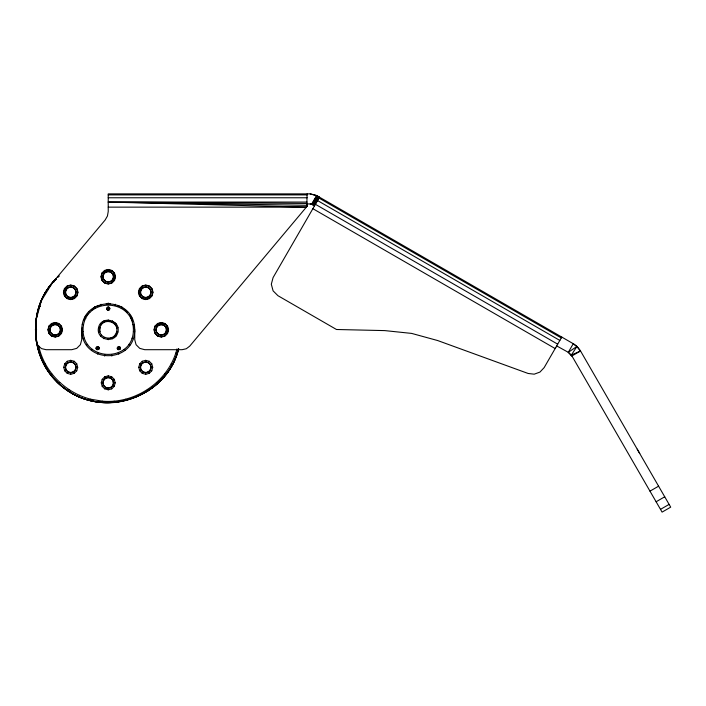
<?xml version="1.0" encoding="UTF-8"?>
<svg xmlns="http://www.w3.org/2000/svg" width="706" height="706" viewBox="0 0 706 706"><rect width="100%" height="100%" fill="white"/><g stroke="black" fill="none" stroke-linecap="round" stroke-linejoin="round"><path stroke-width="1.06" d="M50.064 331.176L50.064 328.422L51.441 326.048L53.815 324.672L56.559 324.672L58.942 326.048L60.31 328.422L60.31 331.176L58.942 333.55L56.559 334.926L53.815 334.926L51.441 333.55L50.064 331.176L50.117 328.343M103.102 278.129L103.155 275.305L104.479 273.01L106.853 271.633L109.606 271.633L111.98 273.01L113.357 275.384L113.357 278.129L111.98 280.511L109.606 281.879L106.853 281.879L104.479 280.511L103.102 278.129L103.102 275.384M113.322 383.349L113.357 381.469L111.98 379.087L109.606 377.719L106.853 377.719L104.479 379.087L103.102 381.469L103.102 384.214L104.479 386.588L106.853 387.965M166.342 331.255L166.395 328.422L165.019 326.048L162.645 324.672L159.9 324.672L157.517 326.048L156.15 328.422L156.15 331.176M98.787 331.599L99.643 332.094L99.714 327.037L99.334 329.799M81.772 331.608C80.06 294.649 136.399 294.649 134.687 331.608C132.993 363.714 83.467 363.714 81.772 331.608L83.096 331.52C81.472 296.405 134.987 296.405 133.363 331.52C131.748 362.019 84.711 362.019 83.096 331.52M55.986 278.941C25.116 308.813 29.899 364.878 65.605 388.971C104.735 418.896 167.331 397.178 178.671 348.676C169.484 386.12 127.557 410.671 90.324 400.496C37.533 388.891 16.679 316.87 55.871 279.364M102.211 402.482L102.317 401.158C135.473 404.238 168.937 381.346 177.012 348.879M307.128 203.443L306.351 207.14L108.23 202.066L307.128 203.443L306.351 207.14L108.23 207.14M104.62 356.071L104.797 354.756M90.324 400.496L90.65 399.208C65.252 392.721 44.01 371.577 38.662 345.755M56.657 381.372C93.527 420.705 166.042 401.917 178.283 349.232M48.229 329.799L49.164 326.322L51.706 323.772L55.192 322.836L58.669 323.772L61.219 326.322L62.154 329.799L61.219 333.276L58.669 335.827L55.192 336.762L51.706 335.827L49.164 333.276L48.229 329.799L49.888 329.799L50.594 327.152L52.535 325.21L55.192 324.495L57.839 325.21L59.781 327.152L60.495 329.799L59.781 332.455L57.839 334.397L55.192 335.103L52.535 334.397L50.594 332.455L49.888 329.799M63.761 292.293L64.696 288.816L67.246 286.265L70.724 285.33L74.209 286.265L76.751 288.816L77.686 292.293L76.751 295.779L74.209 298.32L70.724 299.256L67.246 298.32L64.696 295.779L63.761 292.293L65.42 292.293L66.135 289.645L68.076 287.704L70.724 286.989L73.38 287.704L75.321 289.645L76.027 292.293L75.321 294.949L73.38 296.891L70.724 297.597L68.076 296.891L66.135 294.949L65.42 292.293M63.761 367.305L64.696 363.819L67.246 361.278L70.724 360.342L74.209 361.278L76.751 363.819L77.686 367.305L76.751 370.782L74.209 373.333L70.724 374.268L67.246 373.333L64.696 370.782L63.761 367.305L65.42 367.305L66.135 364.649L68.076 362.707L70.724 362.001L73.38 362.707L75.321 364.649L76.027 367.305L75.321 369.953L73.38 371.894L70.724 372.609L68.076 371.894L66.135 369.953L65.42 367.305M82.258 327.76L81.711 329.799L81.711 339.745L80.378 344.713L76.733 348.358L71.765 349.691L46.031 349.691L41.522 348.605L37.992 345.596L36.218 341.316L35.891 320.559L41.416 300.553L52.359 282.921L105.123 220.034L107.427 216.045L108.23 211.518L108.23 193.885L310.208 193.885L316.632 195.544L573.263 343.707L576.934 346.434L580.544 350.988L670.7 507.146L662.087 512.115L571.931 355.965L568.295 352.32L556.681 345.914M84.173 320.621L85.267 316.535L88.25 313.552M101.267 276.761L102.202 273.275L104.753 270.733L108.23 269.798L111.707 270.733L114.257 273.275L115.193 276.761L114.257 280.238L111.707 282.788L108.23 283.724L104.753 282.788L102.202 280.238L101.267 276.761L102.926 276.761L103.641 279.408L105.582 281.35L108.23 282.065L110.886 281.35L112.828 279.408L113.534 276.761L112.828 274.105L110.886 272.163L108.23 271.457L105.582 272.163L103.641 274.105L102.926 276.761M95.963 348.173L97.622 346.514L99.061 347.343L99.061 349.002L96.793 349.611L95.963 348.173L99.281 348.173M106.571 308.584L108.23 306.925L109.889 308.584L109.059 310.022L107.4 310.022L106.571 308.584L109.889 308.584M101.267 382.837L102.202 379.36L104.753 376.81L108.23 375.874L111.707 376.81L114.257 379.36L115.193 382.837L114.257 386.323L111.707 388.865L108.23 389.8L104.753 388.865L102.202 386.323L101.267 382.837L102.926 382.837L103.641 380.19L105.582 378.248L108.23 377.534L110.886 378.248L112.828 380.19L113.534 382.837L112.828 385.494L110.886 387.435L108.23 388.141L105.582 387.435L103.641 385.494L102.926 382.837M117.178 348.173L118.837 346.514L120.276 347.343L120.276 349.002L118.008 349.611L117.178 348.173L120.497 348.173M138.773 292.293L139.709 288.816L142.25 286.265L145.736 285.33L149.213 286.265L151.764 288.816L152.699 292.293L151.764 295.779L149.213 298.32L145.736 299.256L142.25 298.32L139.709 295.779L138.773 292.293L140.432 292.293L141.138 289.645L143.08 287.704L145.736 286.989L148.384 287.704L150.325 289.645L151.04 292.293L150.325 294.949L148.384 296.891L145.736 297.597L143.08 296.891L141.138 294.949L140.432 292.293M138.773 367.305L139.709 363.819L142.25 361.278L145.736 360.342L149.213 361.278L151.764 363.819L152.699 367.305L151.764 370.782L149.213 373.333L145.736 374.268L142.25 373.333L139.709 370.782L138.773 367.305L140.432 367.305L141.138 364.649L143.08 362.707L145.736 362.001L148.384 362.707L150.325 364.649L151.04 367.305L150.325 369.953L148.384 371.894L145.736 372.609L143.08 371.894L141.138 369.953L140.432 367.305M154.305 329.799L155.241 326.322L157.791 323.772L161.268 322.836L164.754 323.772L167.296 326.322L168.231 329.799L167.296 333.276L164.754 335.827L161.268 336.762L157.791 335.827L155.241 333.276L154.305 329.799L155.964 329.799L156.679 327.152L158.621 325.21L161.268 324.495L163.924 325.21L165.866 327.152L166.572 329.799L165.866 332.455L163.924 334.397L161.268 335.103L158.621 334.397L156.679 332.455L155.964 329.799M178.036 350.158C166.925 394.954 109.13 417.202 70.503 392.209C31.196 369.962 23.439 310.375 56.012 278.958C30.076 304.657 28.637 349.62 52.676 377.048M115.025 305.539L115.387 304.26M97.666 354.121L98.196 352.912M78.931 396.587L79.469 395.369M98.531 327.584C101.143 315.185 120.955 319.712 117.928 332.014C115.316 344.413 95.504 339.886 98.531 327.584L99.828 327.884C97.199 338.545 114.372 342.463 116.631 331.714C119.261 321.053 102.088 317.135 99.828 327.884M103.914 338.756L104.488 337.565M111.972 322.033L112.545 320.842M53.762 282.162L54.715 280.423L56.365 279.338M314.399 206.028L311.655 204.166L307.128 203.831M67.246 298.32L68.076 296.891M73.38 287.704L74.209 286.265M51.706 335.827L52.535 334.397M57.839 325.21L58.669 323.772M104.753 282.788L105.582 281.35M110.886 272.163L111.707 270.733M67.246 373.333L68.076 371.894M73.38 362.707L74.209 361.278M107.4 310.022L109.059 307.145M96.793 349.611L98.452 346.734M142.25 298.32L143.08 296.891M148.384 287.704L149.213 286.265M118.008 349.611L119.667 346.734M104.753 388.865L105.582 387.435M110.886 378.248L111.707 376.81M113.357 384.214L111.98 386.588L109.606 387.965M157.791 335.827L158.621 334.397M163.924 325.21L164.754 323.772M142.25 373.333L143.08 371.894M148.384 362.707L149.213 361.278M311.655 204.166L316.632 195.544M312.758 204.793L317.726 196.18L316.835 195.659L311.867 204.272L310.208 203.831M313.685 205.322L318.662 196.718M314.311 205.684L319.28 197.071M319.5 197.203L273.09 277.582L271.316 284.218L273.09 290.846L277.943 295.699L336.488 329.499L384.779 330.602L411.642 333.409L437.685 340.548L528.123 373.465L534.195 374.18L539.94 372.088L544.141 367.632L561.782 337.08M555.781 347.467L555.154 348.561L312.873 208.685M568.295 352.32L573.263 343.707L577.384 346.867L576.934 346.434L568.295 352.32L571.931 355.965L580.544 350.988L576.934 346.434L571.348 355.065L580.544 350.988M121.317 308.275L122.006 307.136M100.534 325.36L101.929 323.489L100.676 325.007M115.943 334.256L116.331 333.611M114.513 336.082L113.489 337.044M68.341 390.85L69.064 389.747M114.513 323.516L114.813 322.792L114.513 323.516L115.122 324.098L115.634 323.675M91.498 350.37L92.327 349.346M58.836 383.455L59.736 382.484M91.233 310.569L94.966 306.836L101.09 305.195M115.925 325.36L116.331 325.987M101.337 324.098L103.764 322.068L102.97 322.563L102.582 322.024M126.639 312.599L127.609 311.699M54.627 280.353L56.198 278.905M57.76 277.458L59.33 276.011M100.455 336.003L101.487 335.173M114.972 324.425L116.005 323.595M50.682 374.595L51.723 373.783M86.564 345.093L87.65 344.325M98.787 327.999L99.643 327.505L99.643 332.094L99.299 330.364M64.696 295.779L66.135 294.949M75.321 289.645L76.751 288.816M102.202 280.238L103.641 279.408M112.828 274.105L114.257 273.275M49.164 333.276L50.594 332.455M59.781 327.152L61.219 326.322M106.791 309.413L109.668 307.754M139.709 295.779L141.138 294.949M150.325 289.645L151.764 288.816M96.184 349.002L99.061 347.343M64.696 370.782L66.135 369.953M75.321 364.649L76.751 363.819M117.399 349.002L120.276 347.343M155.241 333.276L156.679 332.455M165.866 327.152L167.296 326.322M102.202 386.323L103.641 385.494M112.828 380.19L114.257 379.36M139.709 370.782L141.138 369.953M150.325 364.649L151.764 363.819M147.104 372.424L149.487 371.056L150.855 368.673L150.855 365.929L149.487 363.555L147.104 362.178L144.359 362.178L141.985 363.555L140.609 365.929L140.609 368.673M649.979 491.147L658.592 486.178M656.112 501.772L664.725 496.795M660.498 509.361L669.111 504.393M44.09 364.508L45.255 363.881M130.601 318.212L131.775 317.594M103.914 321.954L104.938 321.477M83.237 338.677L84.491 338.236M39.254 353.477L40.507 353.053M110.542 338.439L111.522 338.121L110.074 338.492M106.191 303.827L108.23 303.28L110.268 303.827M98.531 332.014L99.828 331.714M116.631 327.884L117.928 327.584M132.896 324.672L134.193 324.407M105.918 321.168L110.542 321.168L107.109 320.921M108.23 194.891L307.128 194.891M108.23 197.768L307.128 197.768M307.128 202.066L108.23 202.066L306.739 205.296L307.128 206.223L189.729 346.134L186.305 348.755L182.104 349.691L144.695 349.691L139.726 348.358L136.081 344.713L134.749 339.745L134.749 329.799L133.655 325.722M113.534 276.761L115.193 276.761M76.027 292.293L77.686 292.293M151.04 292.293L152.699 292.293M35.3 329.799L36.624 329.799M60.495 329.799L62.154 329.799M166.572 329.799L168.231 329.799M76.027 367.305L77.686 367.305M151.04 367.305L152.699 367.305M146.195 372.424L144.359 372.424L141.985 371.056L141.068 369.467M113.534 382.837L115.193 382.837M106.853 271.633L109.606 271.633M159.9 324.672L162.645 324.672M53.735 334.873L56.559 334.926M106.774 387.912L108.662 387.947M133.363 331.52L134.687 331.608M90.65 399.208L102.317 401.158M82.267 324.407L83.564 324.672M116.631 331.714L117.928 332.014M109.351 320.921L110.798 321.292M310.208 193.885L316.835 195.659M117.408 305.742L121.494 306.836L125.968 311.311M39.254 306.122L40.507 306.545M175.953 353.053L177.206 353.477M131.969 338.236L133.222 338.677M84.685 317.594L85.858 318.212M171.205 363.881L172.37 364.508M318.997 198.077L561.279 337.953M317.559 200.566L559.84 340.442M315.405 204.29L557.687 344.166M139.709 288.816L141.138 289.645M150.325 294.949L151.764 295.779M102.202 273.275L103.641 274.105M112.828 279.408L114.257 280.238M155.241 326.322L156.679 327.152M165.866 332.455L167.296 333.276M106.791 307.754L109.668 309.413M64.696 288.816L66.135 289.645M75.321 294.949L76.751 295.779M117.399 347.343L120.276 349.002M139.709 363.819L141.138 364.649M150.325 369.953L151.764 370.782M96.184 347.343L99.061 349.002M49.164 326.322L50.594 327.152M59.781 332.455L61.219 333.276M102.202 379.36L103.641 380.19M112.828 385.494L114.257 386.323M64.696 363.819L66.135 364.649M75.321 369.953L76.751 370.782M112.695 322.068L113.489 322.563L111.522 321.477L112.669 322.104M128.81 344.325L129.895 345.093M164.736 373.783L165.778 374.595M100.455 323.595L101.487 324.425M114.972 335.173L116.005 336.003M88.85 311.699L89.821 312.599M129.701 315.044L131.201 316.535L132.56 321.636M115.122 324.098L114.354 323.277M156.723 382.484L157.623 383.455M570.563 354.438L571.931 355.965M124.132 349.346L124.962 350.37M136.761 395.448L137.529 396.587L136.99 395.369M147.395 389.747L148.119 390.85M94.454 307.136L95.142 308.275M637.218 449.14L639.724 453.499M142.25 286.265L143.08 287.704M148.384 296.891L149.213 298.32M141.068 294.464L141.985 296.043L144.359 297.42L147.104 297.42L149.487 296.043L150.855 293.67L150.855 290.925L149.487 288.542L147.104 287.174L144.359 287.174L141.985 288.542L140.609 290.925L140.609 293.67M157.791 323.772L158.621 325.21M163.924 334.397L164.754 335.827M156.608 331.961L157.517 333.55L159.9 334.926L162.645 334.926L165.019 333.55L166.395 331.176L166.395 328.422M104.753 270.733L105.582 272.163M110.886 281.35L111.707 282.788M142.25 361.278L143.08 362.707M148.384 371.894L149.213 373.333M107.4 307.145L109.059 310.022M118.008 346.734L119.667 349.611M67.246 286.265L68.076 287.704M73.38 296.891L74.209 298.32M96.793 346.734L98.452 349.611M104.753 376.81L105.582 378.248M110.886 387.435L111.707 388.865M51.706 323.772L52.535 325.21M57.839 334.397L58.669 335.827M67.246 361.278L68.076 362.707M73.38 371.894L74.209 373.333M103.914 320.842L104.488 322.033M111.972 337.565L112.545 338.756M118.264 352.912L118.793 354.121M101.073 304.26L101.435 305.539M125.809 399.208L126.136 400.496M111.663 354.756L111.839 356.071M114.143 401.158L114.248 402.482M306.739 205.296L306.748 206.673L307.128 193.885M161.268 322.836L161.268 324.495M161.268 335.103L161.268 336.762M145.736 285.33L145.736 286.989M145.736 297.597L145.736 299.256M145.736 360.342L145.736 362.001M145.736 372.609L145.736 374.268M118.837 346.514L118.837 349.832M113.357 381.469L113.357 383.296M108.23 269.798L108.23 271.457M108.23 282.065L108.23 283.724M108.23 303.28L108.23 304.604M108.23 306.925L108.23 310.243M108.23 319.853L108.23 321.177M108.23 338.421L108.23 339.745M108.23 375.874L108.23 377.534M108.23 388.141L108.23 389.8M97.622 346.514L97.622 349.832M70.724 285.33L70.724 286.989M70.724 297.597L70.724 299.256M70.724 360.342L70.724 362.001M70.724 372.609L70.724 374.268M55.192 322.836L55.192 324.495M55.192 335.103L55.192 336.762M116.817 332.094L116.746 332.561L116.825 332.111M48.873 326.154L47.893 329.799L48.873 333.444L51.547 336.118L55.192 337.089L58.836 336.118L61.51 333.444L62.481 329.799L61.51 326.154L58.836 323.48L55.192 322.51L51.547 323.48L48.873 326.154M64.405 288.648L63.434 292.293L64.405 295.938L67.079 298.612L70.724 299.591L74.368 298.612L77.042 295.938L78.022 292.293L77.042 288.648L74.368 285.974L70.724 285.003L67.079 285.974L64.405 288.648M101.911 273.116L100.94 276.761L101.911 280.406L104.585 283.08L108.23 284.05L111.875 283.08L114.549 280.406L115.519 276.761L114.549 273.116L111.875 270.442L108.23 269.463L104.585 270.442L101.911 273.116M139.417 288.648L138.438 292.293L139.417 295.938L142.091 298.612L145.736 299.591L149.381 298.612L152.055 295.938L153.025 292.293L152.055 288.648L149.381 285.974L145.736 285.003L142.091 285.974L139.417 288.648M154.958 326.154L153.979 329.799L154.958 333.444L157.623 336.118L161.268 337.089L164.913 336.118L167.587 333.444L168.566 329.799L167.587 326.154L164.913 323.48L161.268 322.51L157.623 323.48L154.958 326.154M66.973 288.542L65.605 290.925L65.605 293.67L66.973 296.043L69.356 297.42L72.1 297.42L74.474 296.043L75.851 293.67L75.851 290.925L74.474 288.542L72.1 287.174L69.356 287.174L66.973 288.542M66.973 363.555L65.605 365.929L65.605 368.673L66.973 371.056L69.356 372.424L72.1 372.424L74.474 371.056L75.851 368.673L75.851 365.929L74.474 363.555L72.1 362.178L69.356 362.178L66.973 363.555M116.825 327.496L116.746 327.037L116.817 327.505"/></g></svg>
